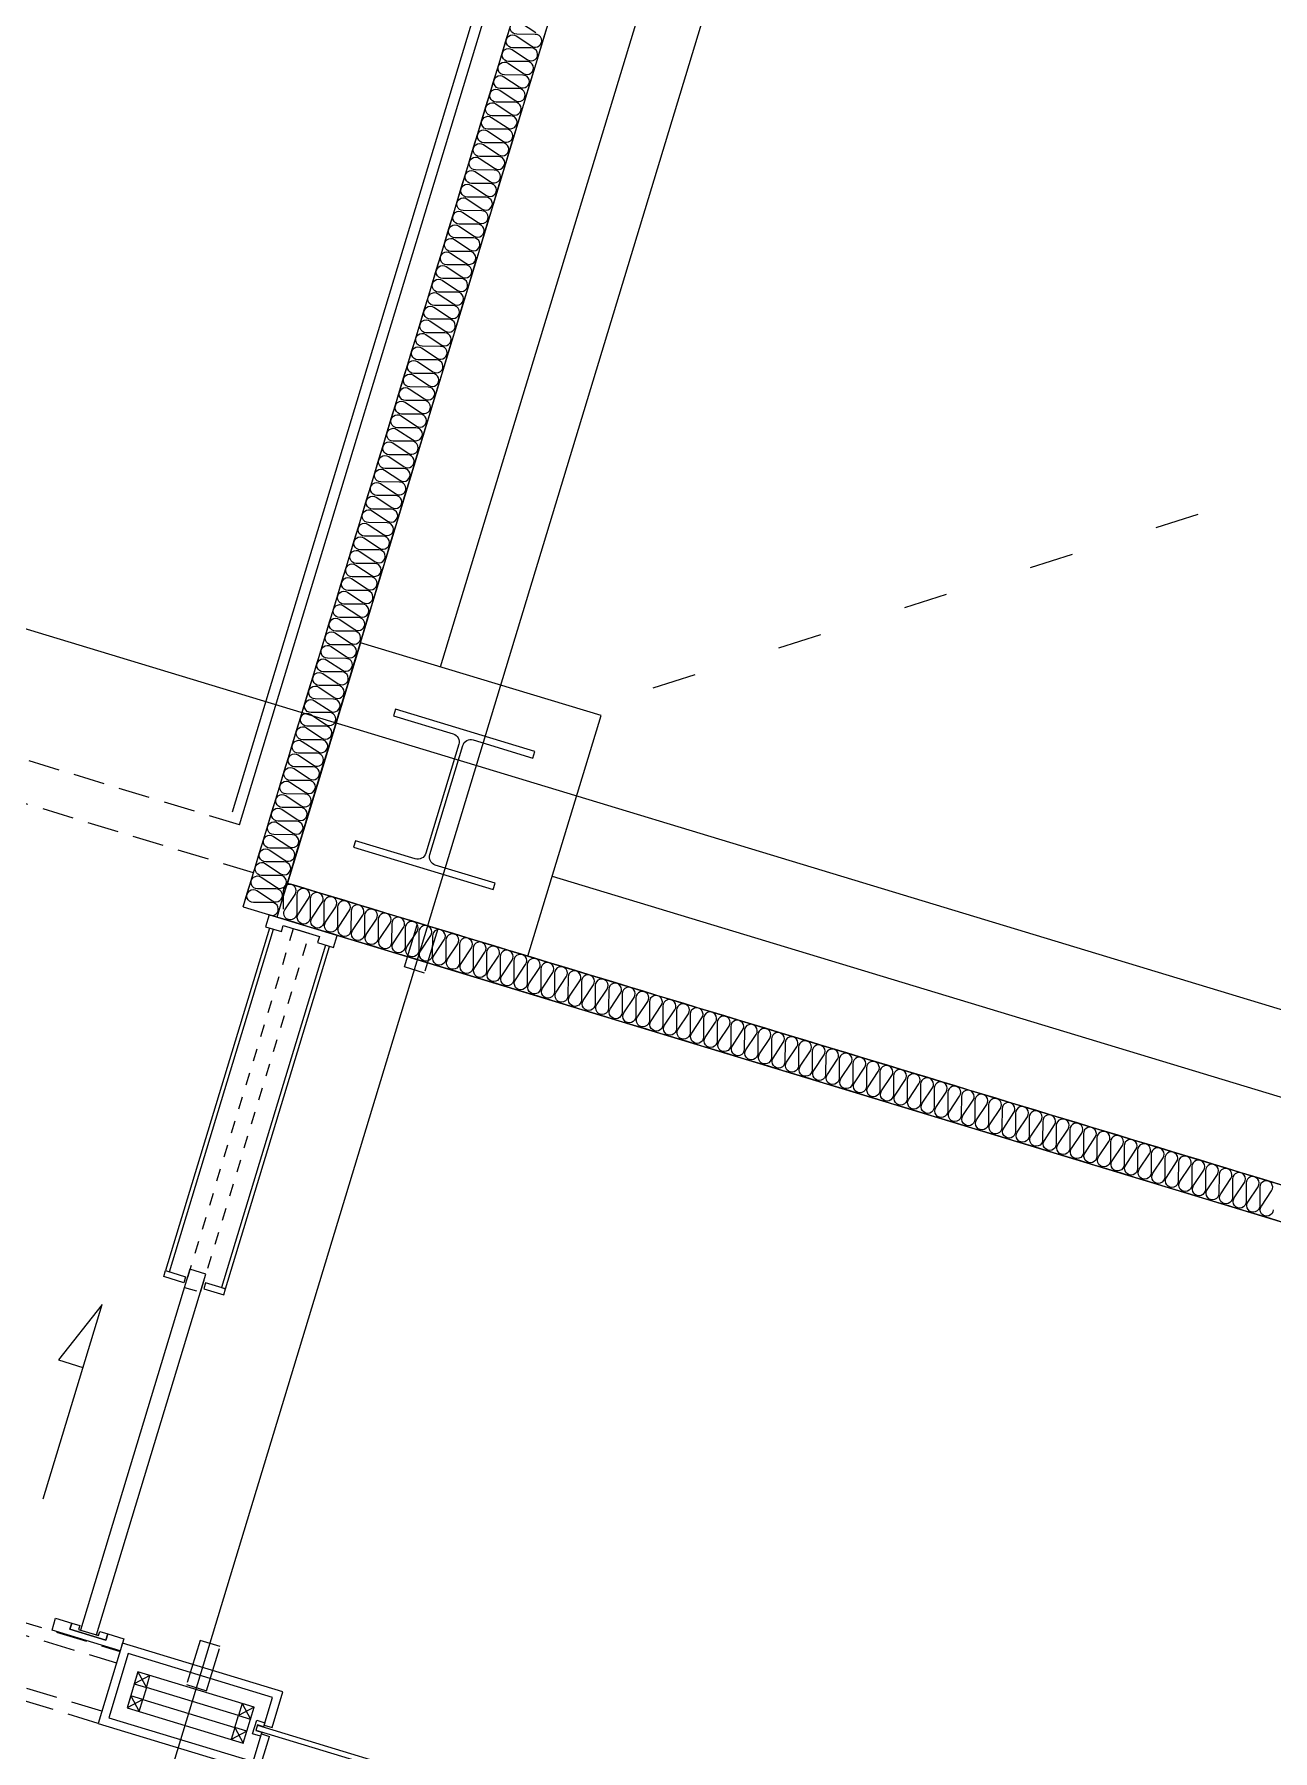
# Model space of a CAD drawing. Header units: metres. Extents: x 854089 to 1083578, y 553449 to 701949.
# Drawn here: x 916339 to 919296, y 605394 to 609490 of the extents above; entities that cross this region are included whole.
import ezdxf

# ---------------------------------------------------------------- set-up
doc = ezdxf.new("R2010")
doc.units = ezdxf.units.M
doc.header["$LTSCALE"] = 300
for name, pattern in [('CENTER', [50.8, 31.75, -6.35, 6.35, -6.35]), ('HID1', [0.375, 0.25, -0.125]), ('HIDDEN', [2, 1, -1]), ('HIDDEN-1', [1.4, 0.35, -0.7, 0.35]), ('업무시설_xr-base$0$CONTINOUS', [0])]:
    doc.linetypes.add(name, pattern=pattern)
for name, color, linetype in [('A-CEN-1', 1, 'Continuous'), ('A-CON', 2, 'Continuous'), ('A-HAT-1', 9, 'Continuous'), ('A-WAL-BLK', 3, 'Continuous'), ('A-WAL-DW', 7, 'Continuous'), ('fire shutter', 2, 'Continuous'), ('IN', 8, 'Continuous'), ('INT', 117, 'Continuous'), ('KUK-DOOR', 4, 'Continuous'), ('KUK-DOOR-FRAME', 4, 'Continuous'), ('KUK-F-DOOR', 4, 'Continuous'), ('KUK-WALL-DRYWALL', 4, 'Continuous'), ('KUK-WALL-FIN 1', 30, 'Continuous'), ('KUK-WALL-FIN2', 31, 'Continuous'), ('KUK-WINDOW', 4, 'Continuous'), ('NP', 171, 'Continuous'), ('STEL', 3, 'Continuous')]:
    doc.layers.add(name, color=color, linetype=linetype)

# ---------------------------------------------------------------- blocks, each defined once
blk = doc.blocks.new('*U25')
at = {"layer": 'IN'}
for points in [[(-83.2, -0.741, -1.344031), (-83.55, -0.741), (-83.4, -0.241, 1.344031), (-83.75, -0.241), (-83.6, -0.741)], [(-82.8, -0.741, -1.344031), (-83.15, -0.741), (-83, -0.241, 1.344031), (-83.35, -0.241), (-83.2, -0.741)], [(-82.4, -0.741, -1.344031), (-82.75, -0.741), (-82.6, -0.241, 1.344031), (-82.95, -0.241), (-82.8, -0.741)], [(-82, -0.741, -1.344031), (-82.35, -0.741), (-82.2, -0.241, 1.344031), (-82.55, -0.241), (-82.4, -0.741)], [(-81.6, -0.741, -1.344031), (-81.95, -0.741), (-81.8, -0.241, 1.344031), (-82.15, -0.241), (-82, -0.741)], [(-81.2, -0.741, -1.344031), (-81.55, -0.741), (-81.4, -0.241, 1.344031), (-81.75, -0.241), (-81.6, -0.741)], [(-80.8, -0.741, -1.344031), (-81.15, -0.741), (-81, -0.241, 1.344031), (-81.35, -0.241), (-81.2, -0.741)], [(-80.4, -0.741, -1.344031), (-80.75, -0.741), (-80.6, -0.241, 1.344031), (-80.95, -0.241), (-80.8, -0.741)], [(-80, -0.741, -1.344031), (-80.35, -0.741), (-80.2, -0.241, 1.344031), (-80.55, -0.241), (-80.4, -0.741)], [(-79.6, -0.741, -1.344031), (-79.95, -0.741), (-79.8, -0.241, 1.344031), (-80.15, -0.241), (-80, -0.741)], [(-79.2, -0.741, -1.344031), (-79.55, -0.741), (-79.4, -0.241, 1.344031), (-79.75, -0.241), (-79.6, -0.741)], [(-78.8, -0.741, -1.344031), (-79.15, -0.741), (-79, -0.241, 1.344031), (-79.35, -0.241), (-79.2, -0.741)], [(-78.4, -0.741, -1.344031), (-78.75, -0.741), (-78.6, -0.241, 1.344031), (-78.95, -0.241), (-78.8, -0.741)], [(-78, -0.741, -1.344031), (-78.35, -0.741), (-78.2, -0.241, 1.344031), (-78.55, -0.241), (-78.4, -0.741)], [(-77.6, -0.741, -1.344031), (-77.95, -0.741), (-77.8, -0.241, 1.344031), (-78.15, -0.241), (-78, -0.741)], [(-77.2, -0.741, -1.344031), (-77.55, -0.741), (-77.4, -0.241, 1.344031), (-77.75, -0.241), (-77.6, -0.741)], [(-76.8, -0.741, -1.344031), (-77.15, -0.741), (-77, -0.241, 1.344031), (-77.35, -0.241), (-77.2, -0.741)], [(-76.4, -0.741, -1.344031), (-76.75, -0.741), (-76.6, -0.241, 1.344031), (-76.95, -0.241), (-76.8, -0.741)], [(-76, -0.741, -1.344031), (-76.35, -0.741), (-76.2, -0.241, 1.344031), (-76.55, -0.241), (-76.4, -0.741)], [(-75.6, -0.741, -1.344031), (-75.95, -0.741), (-75.8, -0.241, 1.344031), (-76.15, -0.241), (-76, -0.741)], [(-75.2, -0.741, -1.344031), (-75.55, -0.741), (-75.4, -0.241, 1.344031), (-75.75, -0.241), (-75.6, -0.741)], [(-74.8, -0.741, -1.344031), (-75.15, -0.741), (-75, -0.241, 1.344031), (-75.35, -0.241), (-75.2, -0.741)], [(-74.4, -0.741, -1.344031), (-74.75, -0.741), (-74.6, -0.241, 1.344031), (-74.95, -0.241), (-74.8, -0.741)], [(-74, -0.741, -1.344031), (-74.35, -0.741), (-74.2, -0.241, 1.344031), (-74.55, -0.241), (-74.4, -0.741)], [(-73.6, -0.741, -1.344031), (-73.95, -0.741), (-73.8, -0.241, 1.344031), (-74.15, -0.241), (-74, -0.741)], [(-73.2, -0.741, -1.344031), (-73.55, -0.741), (-73.4, -0.241, 1.344031), (-73.75, -0.241), (-73.6, -0.741)], [(-72.8, -0.741, -1.344031), (-73.15, -0.741), (-73, -0.241, 1.344031), (-73.35, -0.241), (-73.2, -0.741)], [(-72.4, -0.741, -1.344031), (-72.75, -0.741), (-72.6, -0.241, 1.344031), (-72.95, -0.241), (-72.8, -0.741)], [(-72, -0.741, -1.344031), (-72.35, -0.741), (-72.2, -0.241, 1.344031), (-72.55, -0.241), (-72.4, -0.741)], [(-71.6, -0.741, -1.344031), (-71.95, -0.741), (-71.8, -0.241, 1.344031), (-72.15, -0.241), (-72, -0.741)], [(-71.2, -0.741, -1.344031), (-71.55, -0.741), (-71.4, -0.241, 1.344031), (-71.75, -0.241), (-71.6, -0.741)], [(-70.8, -0.741, -1.344031), (-71.15, -0.741), (-71, -0.241, 1.344031), (-71.35, -0.241), (-71.2, -0.741)], [(-70.4, -0.741, -1.344031), (-70.75, -0.741), (-70.6, -0.241, 1.344031), (-70.95, -0.241), (-70.8, -0.741)], [(-70, -0.741, -1.344031), (-70.35, -0.741), (-70.2, -0.241, 1.344031), (-70.55, -0.241), (-70.4, -0.741)], [(-69.6, -0.741, -1.344031), (-69.95, -0.741), (-69.8, -0.241, 1.344031), (-70.15, -0.241), (-70, -0.741)], [(-69.2, -0.741, -1.344031), (-69.55, -0.741), (-69.4, -0.241, 1.344031), (-69.75, -0.241), (-69.6, -0.741)], [(-68.8, -0.741, -1.344031), (-69.15, -0.741), (-69, -0.241, 1.344031), (-69.35, -0.241), (-69.2, -0.741)], [(-68.4, -0.741, -1.344031), (-68.75, -0.741), (-68.6, -0.241, 1.344031), (-68.95, -0.241), (-68.8, -0.741)], [(-68, -0.741, -1.344031), (-68.35, -0.741), (-68.2, -0.241, 1.344031), (-68.55, -0.241), (-68.4, -0.741)], [(-67.6, -0.741, -1.344031), (-67.95, -0.741), (-67.8, -0.241, 1.344031), (-68.15, -0.241), (-68, -0.741)], [(-67.2, -0.741, -1.344031), (-67.55, -0.741), (-67.4, -0.241, 1.344031), (-67.75, -0.241), (-67.6, -0.741)], [(-66.8, -0.741, -1.344031), (-67.15, -0.741), (-67, -0.241, 1.344031), (-67.35, -0.241), (-67.2, -0.741)], [(-66.4, -0.741, -1.344031), (-66.75, -0.741), (-66.6, -0.241, 1.344031), (-66.95, -0.241), (-66.8, -0.741)], [(-66, -0.741, -1.344031), (-66.35, -0.741), (-66.2, -0.241, 1.344031), (-66.55, -0.241), (-66.4, -0.741)], [(-65.6, -0.741, -1.344031), (-65.95, -0.741), (-65.8, -0.241, 1.344031), (-66.15, -0.241), (-66, -0.741)], [(-65.2, -0.741, -1.344031), (-65.55, -0.741), (-65.4, -0.241, 1.344031), (-65.75, -0.241), (-65.6, -0.741)], [(-64.8, -0.741, -1.344031), (-65.15, -0.741), (-65, -0.241, 1.344031), (-65.35, -0.241), (-65.2, -0.741)], [(-64.4, -0.741, -1.344031), (-64.75, -0.741), (-64.6, -0.241, 1.344031), (-64.95, -0.241), (-64.8, -0.741)], [(-64, -0.741, -1.344031), (-64.35, -0.741), (-64.2, -0.241, 1.344031), (-64.55, -0.241), (-64.4, -0.741)], [(-63.6, -0.741, -1.344031), (-63.95, -0.741), (-63.8, -0.241, 1.344031), (-64.15, -0.241), (-64, -0.741)], [(-63.2, -0.741, -1.344031), (-63.55, -0.741), (-63.4, -0.241, 1.344031), (-63.75, -0.241), (-63.6, -0.741)], [(-62.8, -0.741, -1.344031), (-63.15, -0.741), (-63, -0.241, 1.344031), (-63.35, -0.241), (-63.2, -0.741)], [(-62.4, -0.741, -1.344031), (-62.75, -0.741), (-62.6, -0.241, 1.344031), (-62.95, -0.241), (-62.8, -0.741)], [(-62, -0.741, -1.344031), (-62.35, -0.741), (-62.2, -0.241, 1.344031), (-62.55, -0.241), (-62.4, -0.741)], [(-61.6, -0.741, -1.344031), (-61.95, -0.741), (-61.8, -0.241, 1.344031), (-62.15, -0.241), (-62, -0.741)], [(-61.2, -0.741, -1.344031), (-61.55, -0.741), (-61.4, -0.241, 1.344031), (-61.75, -0.241), (-61.6, -0.741)], [(-60.8, -0.741, -1.344031), (-61.15, -0.741), (-61, -0.241, 1.344031), (-61.35, -0.241), (-61.2, -0.741)], [(-60.4, -0.741, -1.344031), (-60.75, -0.741), (-60.6, -0.241, 1.344031), (-60.95, -0.241), (-60.8, -0.741)], [(-60, -0.741, -1.344031), (-60.35, -0.741), (-60.2, -0.241, 1.344031), (-60.55, -0.241), (-60.4, -0.741)], [(-59.6, -0.741, -1.344031), (-59.95, -0.741), (-59.8, -0.241, 1.344031), (-60.15, -0.241), (-60, -0.741)], [(-59.2, -0.741, -1.344031), (-59.55, -0.741), (-59.4, -0.241, 1.344031), (-59.75, -0.241), (-59.6, -0.741)], [(-58.8, -0.741, -1.344031), (-59.15, -0.741), (-59, -0.241, 1.344031), (-59.35, -0.241), (-59.2, -0.741)], [(-58.4, -0.741, -1.344031), (-58.75, -0.741), (-58.6, -0.241, 1.344031), (-58.95, -0.241), (-58.8, -0.741)], [(-58, -0.741, -1.344031), (-58.35, -0.741), (-58.2, -0.241, 1.344031), (-58.55, -0.241), (-58.4, -0.741)], [(-57.6, -0.741, -1.344031), (-57.95, -0.741), (-57.8, -0.241, 1.344031), (-58.15, -0.241), (-58, -0.741)], [(-57.2, -0.741, -1.344031), (-57.55, -0.741), (-57.4, -0.241, 1.344031), (-57.75, -0.241), (-57.6, -0.741)], [(-56.8, -0.741, -1.344031), (-57.15, -0.741), (-57, -0.241, 1.344031), (-57.35, -0.241), (-57.2, -0.741)], [(-56.4, -0.741, -1.344031), (-56.75, -0.741), (-56.6, -0.241, 1.344031), (-56.95, -0.241), (-56.8, -0.741)], [(-56, -0.741, -1.344031), (-56.35, -0.741), (-56.2, -0.241, 1.344031), (-56.55, -0.241), (-56.4, -0.741)], [(-55.6, -0.741, -1.344031), (-55.95, -0.741), (-55.8, -0.241, 1.344031), (-56.15, -0.241), (-56, -0.741)], [(-55.2, -0.741, -1.344031), (-55.55, -0.741), (-55.4, -0.241, 1.344031), (-55.75, -0.241), (-55.6, -0.741)], [(-54.8, -0.741, -1.344031), (-55.15, -0.741), (-55, -0.241, 1.344031), (-55.35, -0.241), (-55.2, -0.741)], [(-54.4, -0.741, -1.344031), (-54.75, -0.741), (-54.6, -0.241, 1.344031), (-54.95, -0.241), (-54.8, -0.741)]]:
    blk.add_lwpolyline(points, format="xyb", dxfattribs=at)
at = {"layer": 'NP'}
for p, q in [((-83.2, 0), (-83.6, 0)), ((-82.8, 0), (-83.2, 0)), ((-82.4, 0), (-82.8, 0)), ((-82, 0), (-82.4, 0)), ((-81.6, 0), (-82, 0)), ((-81.2, 0), (-81.6, 0)), ((-80.8, 0), (-81.2, 0)), ((-80.4, 0), (-80.8, 0)), ((-80, 0), (-80.4, 0)), ((-79.6, 0), (-80, 0)), ((-79.2, 0), (-79.6, 0)), ((-78.8, 0), (-79.2, 0)), ((-78.4, 0), (-78.8, 0)), ((-78, 0), (-78.4, 0)), ((-77.6, 0), (-78, 0)), ((-77.2, 0), (-77.6, 0)), ((-76.8, 0), (-77.2, 0)), ((-76.4, 0), (-76.8, 0)), ((-76, 0), (-76.4, 0)), ((-75.6, 0), (-76, 0)), ((-75.2, 0), (-75.6, 0)), ((-74.8, 0), (-75.2, 0)), ((-74.4, 0), (-74.8, 0)), ((-74, 0), (-74.4, 0)), ((-73.6, 0), (-74, 0)), ((-73.2, 0), (-73.6, 0)), ((-72.8, 0), (-73.2, 0)), ((-72.4, 0), (-72.8, 0)), ((-72, 0), (-72.4, 0)), ((-71.6, 0), (-72, 0)), ((-71.2, 0), (-71.6, 0)), ((-70.8, 0), (-71.2, 0)), ((-70.4, 0), (-70.8, 0)), ((-70, 0), (-70.4, 0)), ((-69.6, 0), (-70, 0)), ((-69.2, 0), (-69.6, 0)), ((-68.8, 0), (-69.2, 0)), ((-68.4, 0), (-68.8, 0)), ((-68, 0), (-68.4, 0)), ((-67.6, 0), (-68, 0)), ((-67.2, 0), (-67.6, 0)), ((-66.8, 0), (-67.2, 0)), ((-66.4, 0), (-66.8, 0)), ((-66, 0), (-66.4, 0)), ((-65.6, 0), (-66, 0)), ((-65.2, 0), (-65.6, 0)), ((-64.8, 0), (-65.2, 0)), ((-64.4, 0), (-64.8, 0)), ((-64, 0), (-64.4, 0)), ((-63.6, 0), (-64, 0)), ((-63.2, 0), (-63.6, 0)), ((-62.8, 0), (-63.2, 0)), ((-62.4, 0), (-62.8, 0)), ((-62, 0), (-62.4, 0)), ((-61.6, 0), (-62, 0)), ((-61.2, 0), (-61.6, 0)), ((-60.8, 0), (-61.2, 0)), ((-60.4, 0), (-60.8, 0)), ((-60, 0), (-60.4, 0)), ((-59.6, 0), (-60, 0)), ((-59.2, 0), (-59.6, 0)), ((-58.8, 0), (-59.2, 0)), ((-58.4, 0), (-58.8, 0)), ((-58, 0), (-58.4, 0)), ((-57.6, 0), (-58, 0)), ((-57.2, 0), (-57.6, 0)), ((-56.8, 0), (-57.2, 0)), ((-56.4, 0), (-56.8, 0)), ((-56, 0), (-56.4, 0)), ((-55.6, 0), (-56, 0)), ((-55.2, 0), (-55.6, 0)), ((-54.8, 0), (-55.2, 0)), ((-54.4, 0), (-54.8, 0)), ((-83.2, -1), (-83.6, -1)), ((-82.8, -1), (-83.2, -1)), ((-82.4, -1), (-82.8, -1)), ((-82, -1), (-82.4, -1)), ((-81.6, -1), (-82, -1)), ((-81.2, -1), (-81.6, -1)), ((-80.8, -1), (-81.2, -1)), ((-80.4, -1), (-80.8, -1)), ((-80, -1), (-80.4, -1)), ((-79.6, -1), (-80, -1)), ((-79.2, -1), (-79.6, -1)), ((-78.8, -1), (-79.2, -1)), ((-78.4, -1), (-78.8, -1)), ((-78, -1), (-78.4, -1)), ((-77.6, -1), (-78, -1)), ((-77.2, -1), (-77.6, -1)), ((-76.8, -1), (-77.2, -1)), ((-76.4, -1), (-76.8, -1)), ((-76, -1), (-76.4, -1)), ((-75.6, -1), (-76, -1)), ((-75.2, -1), (-75.6, -1)), ((-74.8, -1), (-75.2, -1)), ((-74.4, -1), (-74.8, -1)), ((-74, -1), (-74.4, -1)), ((-73.6, -1), (-74, -1)), ((-73.2, -1), (-73.6, -1)), ((-72.8, -1), (-73.2, -1)), ((-72.4, -1), (-72.8, -1)), ((-72, -1), (-72.4, -1)), ((-71.6, -1), (-72, -1)), ((-71.2, -1), (-71.6, -1)), ((-70.8, -1), (-71.2, -1)), ((-70.4, -1), (-70.8, -1)), ((-70, -1), (-70.4, -1)), ((-69.6, -1), (-70, -1)), ((-69.2, -1), (-69.6, -1)), ((-68.8, -1), (-69.2, -1)), ((-68.4, -1), (-68.8, -1)), ((-68, -1), (-68.4, -1)), ((-67.6, -1), (-68, -1)), ((-67.2, -1), (-67.6, -1)), ((-66.8, -1), (-67.2, -1)), ((-66.4, -1), (-66.8, -1)), ((-66, -1), (-66.4, -1)), ((-65.6, -1), (-66, -1)), ((-65.2, -1), (-65.6, -1)), ((-64.8, -1), (-65.2, -1)), ((-64.4, -1), (-64.8, -1)), ((-64, -1), (-64.4, -1)), ((-63.6, -1), (-64, -1)), ((-63.2, -1), (-63.6, -1)), ((-62.8, -1), (-63.2, -1)), ((-62.4, -1), (-62.8, -1)), ((-62, -1), (-62.4, -1)), ((-61.6, -1), (-62, -1)), ((-61.2, -1), (-61.6, -1)), ((-60.8, -1), (-61.2, -1)), ((-60.4, -1), (-60.8, -1)), ((-60, -1), (-60.4, -1)), ((-59.6, -1), (-60, -1)), ((-59.2, -1), (-59.6, -1)), ((-58.8, -1), (-59.2, -1)), ((-58.4, -1), (-58.8, -1)), ((-58, -1), (-58.4, -1)), ((-57.6, -1), (-58, -1)), ((-57.2, -1), (-57.6, -1)), ((-56.8, -1), (-57.2, -1)), ((-56.4, -1), (-56.8, -1)), ((-56, -1), (-56.4, -1)), ((-55.6, -1), (-56, -1)), ((-55.2, -1), (-55.6, -1)), ((-54.8, -1), (-55.2, -1)), ((-54.4, -1), (-54.8, -1)), ((-54, -1), (-54.4, -1))]:
    blk.add_line(p, q, dxfattribs=at)

msp = doc.modelspace()

# ---------------------------------------------------------------- linework, layer by layer
at = {"layer": 'A-CEN-1', "linetype": 'CENTER'}
msp.add_line((911636.7, 588769.8), (920093.2, 616638.4), dxfattribs=at)
at = {"layer": 'A-CEN-1', "linetype": 'Continuous'}
msp.add_line((912143.4, 609338.9), (962541.5, 594046), dxfattribs=at)
at = {"layer": 'A-CON', "elevation": 0}
msp.add_lwpolyline([(917692.1, 607864.2), (917117.9, 608038.4), (916943.7, 607464.3), (917517.8, 607290.1)], close=True, dxfattribs=at)
at = {"layer": 'A-HAT-1', "color": 8, "linetype": 'HIDDEN-1'}
msp.add_line((917816.8, 607930.9, 0), (923195.5, 609642.8, 0), dxfattribs=at)
at = {"layer": 'A-WAL-BLK'}
for p, q in [((917117.9, 608038.4, 0), (919121.4, 614641.2, 0)), ((917309.2, 607980.4, 0), (918267.4, 611138.2, 0)), ((917575.9, 607481.4, 0), (922121.2, 606102.2, 0)), ((917517.8, 607290.1, 0), (922063.1, 605910.8, 0))]:
    msp.add_line(p, q, dxfattribs=at)
at = {"layer": 'A-WAL-DW'}
for q in [(919149.2, 615025.7, 0), (923694.1, 605327.5, 0)]:
    msp.add_line((916837.8, 607408, 0), q, dxfattribs=at)
at = {"layer": 'A-WAL-DW', "color": 251, "linetype": 'HID1'}
for p, q in [((916862.4, 607489, 0), (911968.4, 608974, 0)), ((916829.1, 607603.6, 0), (914118.4, 608426.1, 0)), ((910118.3, 607549.8, 0), (916535.7, 605603.2, 0)), ((910148.3, 607572.1, 0), (916544.1, 605630.7, 0)), ((916492, 605459, 0), (909924.2, 607451.8, 0)), ((916500.7, 605487.7, 0), (909945.1, 607476.8, 0))]:
    msp.add_line(p, q, dxfattribs=at)
at = {"layer": 'fire shutter', "linetype": 'HIDDEN-1'}
for points in [[(917270.4, 607249.8), (917222.6, 607264.3), (917254.5, 607369.6), (917302.4, 607355.1)], [(916782.6, 605642.2), (916734.8, 605656.7), (916702.8, 605551.5), (916750.7, 605536.9)]]:
    msp.add_lwpolyline(points, close=True, dxfattribs=at)
at = {"layer": 'IN', "elevation": 0}
for points in [[(917526.6, 609462, 1.344031), (917535.2, 609490.4), (917491, 609490.5, -1.344031), (917499.6, 609518.8), (917536.4, 609494.4)], [(917516.8, 609429.7, 1.344031), (917525.4, 609458), (917481.2, 609458.1, -1.344031), (917489.8, 609486.5), (917526.6, 609462)], [(917497.1, 609364.9, 1.344031), (917505.7, 609393.2), (917461.6, 609393.4, -1.344031), (917470.2, 609421.7), (917507, 609397.3)], [(917507, 609397.3, 1.344031), (917515.6, 609425.6), (917471.4, 609425.7, -1.344031), (917480, 609454.1), (917516.8, 609429.7)], [(917487.3, 609332.5, 1.344031), (917495.9, 609360.8), (917451.7, 609361, -1.344031), (917460.3, 609389.3), (917497.1, 609364.9)], [(917477.5, 609300.1, 1.344031), (917486.1, 609328.5), (917441.9, 609328.6, -1.344031), (917450.5, 609356.9), (917487.3, 609332.5)], [(917457.8, 609235.4, 1.344031), (917466.4, 609263.7), (917422.3, 609263.9, -1.344031), (917430.9, 609292.2), (917467.7, 609267.8)], [(917467.7, 609267.8, 1.344031), (917476.3, 609296.1), (917432.1, 609296.2, -1.344031), (917440.7, 609324.6), (917477.5, 609300.1)], [(917448, 609203, 1.344031), (917456.6, 609231.3), (917412.4, 609231.5, -1.344031), (917421, 609259.8), (917457.8, 609235.4)], [(917438.2, 609170.6, 1.344031), (917446.8, 609199), (917402.6, 609199.1, -1.344031), (917411.2, 609227.4), (917448, 609203)], [(917428.4, 609138.2, 1.344031), (917436.9, 609166.6), (917392.8, 609166.7, -1.344031), (917401.4, 609195), (917438.2, 609170.6)], [(917408.7, 609073.5, 1.344031), (917417.3, 609101.8), (917373.1, 609102, -1.344031), (917381.7, 609130.3), (917418.5, 609105.9)], [(917418.5, 609105.9, 1.344031), (917427.1, 609134.2), (917383, 609134.3, -1.344031), (917391.6, 609162.7), (917428.4, 609138.2)], [(917398.9, 609041.1, 1.344031), (917407.5, 609069.4), (917363.3, 609069.6, -1.344031), (917371.9, 609097.9), (917408.7, 609073.5)], [(917389, 609008.7, 1.344031), (917397.6, 609037.1), (917353.5, 609037.2, -1.344031), (917362.1, 609065.5), (917398.9, 609041.1)], [(917379.2, 608976.4, 1.344031), (917387.8, 609004.7), (917343.7, 609004.8, -1.344031), (917352.3, 609033.2), (917389, 609008.7)], [(917359.6, 608911.6, 1.344031), (917368.2, 608939.9), (917324, 608940.1, -1.344031), (917332.6, 608968.4), (917369.4, 608944)], [(917369.4, 608944, 1.344031), (917378, 608972.3), (917333.8, 608972.4, -1.344031), (917342.4, 609000.8), (917379.2, 608976.4)], [(917349.7, 608879.2, 1.344031), (917358.3, 608907.6), (917314.2, 608907.7, -1.344031), (917322.8, 608936), (917359.6, 608911.6)], [(917339.9, 608846.8, 1.344031), (917348.5, 608875.2), (917304.4, 608875.3, -1.344031), (917313, 608903.6), (917349.7, 608879.2)], [(917330.1, 608814.5, 1.344031), (917338.7, 608842.8), (917294.5, 608842.9, -1.344031), (917303.1, 608871.3), (917339.9, 608846.8)], [(917310.4, 608749.7, 1.344031), (917319, 608778), (917274.9, 608778.2, -1.344031), (917283.5, 608806.5), (917320.3, 608782.1)], [(917320.3, 608782.1, 1.344031), (917328.9, 608810.4), (917284.7, 608810.6, -1.344031), (917293.3, 608838.9), (917330.1, 608814.5)], [(917300.6, 608717.3, 1.344031), (917309.2, 608745.7), (917265.1, 608745.8, -1.344031), (917273.7, 608774.1), (917310.4, 608749.7)], [(917290.8, 608684.9, 1.344031), (917299.4, 608713.3), (917255.2, 608713.4, -1.344031), (917263.8, 608741.8), (917300.6, 608717.3)], [(917281, 608652.6, 1.344031), (917289.6, 608680.9), (917245.4, 608681, -1.344031), (917254, 608709.4), (917290.8, 608684.9)], [(917261.3, 608587.8, 1.344031), (917269.9, 608616.1), (917225.8, 608616.3, -1.344031), (917234.4, 608644.6), (917271.1, 608620.2)], [(917271.1, 608620.2, 1.344031), (917279.7, 608648.5), (917235.6, 608648.7, -1.344031), (917244.2, 608677), (917281, 608652.6)], [(917251.5, 608555.4, 1.344031), (917260.1, 608583.8), (917215.9, 608583.9, -1.344031), (917224.5, 608612.2), (917261.3, 608587.8)], [(917241.7, 608523.1, 1.344031), (917250.3, 608551.4), (917206.1, 608551.5, -1.344031), (917214.7, 608579.9), (917251.5, 608555.4)], [(917222, 608458.3, 1.344031), (917230.6, 608486.6), (917186.5, 608486.8, -1.344031), (917195.1, 608515.1), (917231.8, 608490.7)], [(917231.8, 608490.7, 1.344031), (917240.4, 608519), (917196.3, 608519.1, -1.344031), (917204.9, 608547.5), (917241.7, 608523.1)], [(917212.2, 608425.9, 1.344031), (917220.8, 608454.3), (917176.6, 608454.4, -1.344031), (917185.2, 608482.7), (917222, 608458.3)], [(917202.4, 608393.5, 1.344031), (917211, 608421.9), (917166.8, 608422, -1.344031), (917175.4, 608450.3), (917212.2, 608425.9)], [(917192.5, 608361.2, 1.344031), (917201.1, 608389.5), (917157, 608389.6, -1.344031), (917165.6, 608418), (917202.4, 608393.5)], [(917172.9, 608296.4, 1.344031), (917181.5, 608324.7), (917137.3, 608324.9, -1.344031), (917145.9, 608353.2), (917182.7, 608328.8)], [(917182.7, 608328.8, 1.344031), (917191.3, 608357.1), (917147.2, 608357.3, -1.344031), (917155.7, 608385.6), (917192.5, 608361.2)], [(917163.1, 608264, 1.344031), (917171.7, 608292.4), (917127.5, 608292.5, -1.344031), (917136.1, 608320.8), (917172.9, 608296.4)], [(917153.2, 608231.7, 1.344031), (917161.8, 608260), (917117.7, 608260.1, -1.344031), (917126.3, 608288.5), (917163.1, 608264)], [(917143.4, 608199.3, 1.344031), (917152, 608227.6), (917107.8, 608227.7, -1.344031), (917116.4, 608256.1), (917153.2, 608231.7)], [(917123.8, 608134.5, 1.344031), (917132.4, 608162.8), (917088.2, 608163, -1.344031), (917096.8, 608191.3), (917133.6, 608166.9)], [(917133.6, 608166.9, 1.344031), (917142.2, 608195.2), (917098, 608195.4, -1.344031), (917106.6, 608223.7), (917143.4, 608199.3)], [(917113.9, 608102.1, 1.344031), (917122.5, 608130.5), (917078.4, 608130.6, -1.344031), (917087, 608158.9), (917123.8, 608134.5)], [(917104.1, 608069.8, 1.344031), (917112.7, 608098.1), (917068.5, 608098.2, -1.344031), (917077.1, 608126.6), (917113.9, 608102.1)], [(917094.3, 608037.4, 1.344031), (917102.9, 608065.7), (917058.7, 608065.9, -1.344031), (917067.3, 608094.2), (917104.1, 608069.8)], [(917074.6, 607972.6, 1.344031), (917083.2, 608001), (917039.1, 608001.1, -1.344031), (917047.7, 608029.4), (917084.5, 608005)], [(917084.5, 608005, 1.344031), (917093.1, 608033.3), (917048.9, 608033.5, -1.344031), (917057.5, 608061.8), (917094.3, 608037.4)], [(917064.8, 607940.2, 1.344031), (917073.4, 607968.6), (917029.2, 607968.7, -1.344031), (917037.8, 607997), (917074.6, 607972.6)], [(917055, 607907.9, 1.344031), (917063.6, 607936.2), (917019.4, 607936.3, -1.344031), (917028, 607964.7), (917064.8, 607940.2)], [(917035.3, 607843.1, 1.344031), (917043.9, 607871.4), (916999.8, 607871.6, -1.344031), (917008.4, 607899.9), (917045.2, 607875.5)], [(917045.2, 607875.5, 1.344031), (917053.8, 607903.8), (917009.6, 607904, -1.344031), (917018.2, 607932.3), (917055, 607907.9)], [(917025.5, 607810.7, 1.344031), (917034.1, 607839.1), (916989.9, 607839.2, -1.344031), (916998.5, 607867.5), (917035.3, 607843.1)], [(917015.7, 607778.4, 1.344031), (917024.3, 607806.7), (916980.1, 607806.8, -1.344031), (916988.7, 607835.2), (917025.5, 607810.7)], [(917005.9, 607746, 1.344031), (917014.4, 607774.3), (916970.3, 607774.4, -1.344031), (916978.9, 607802.8), (917015.7, 607778.4)], [(916986.2, 607681.2, 1.344031), (916994.8, 607709.5), (916950.6, 607709.7, -1.344031), (916959.2, 607738), (916996, 607713.6)], [(916996, 607713.6, 1.344031), (917004.6, 607741.9), (916960.5, 607742.1, -1.344031), (916969.1, 607770.4), (917005.9, 607746)], [(916976.4, 607648.8, 1.344031), (916985, 607677.2), (916940.8, 607677.3, -1.344031), (916949.4, 607705.6), (916986.2, 607681.2)], [(916966.5, 607616.5, 1.344031), (916975.1, 607644.8), (916931, 607644.9, -1.344031), (916939.6, 607673.3), (916976.4, 607648.8)], [(916956.7, 607584.1, 1.344031), (916965.3, 607612.4), (916921.2, 607612.6, -1.344031), (916929.8, 607640.9), (916966.5, 607616.5)], [(916937.1, 607519.3, 1.344031), (916945.7, 607547.7), (916901.5, 607547.8, -1.344031), (916910.1, 607576.1), (916946.9, 607551.7)], [(916946.9, 607551.7, 1.344031), (916955.5, 607580), (916911.3, 607580.2, -1.344031), (916919.9, 607608.5), (916956.7, 607584.1)], [(916927.2, 607486.9, 1.344031), (916935.8, 607515.3), (916891.7, 607515.4, -1.344031), (916900.3, 607543.8), (916937.1, 607519.3)], [(916917.4, 607454.6, 1.344031), (916926, 607482.9), (916881.9, 607483, -1.344031), (916890.5, 607511.4), (916927.2, 607486.9)], [(916907.6, 607422.2, 1.344031), (916916.2, 607450.5), (916872, 607450.7, -1.344031), (916880.6, 607479), (916917.4, 607454.6)], [(916897.8, 607389.8, 1.344031), (916906.4, 607418.1), (916862.2, 607418.3, -1.344031), (916870.8, 607446.6), (916907.6, 607422.2)]]:
    msp.add_lwpolyline(points, format="xyb", dxfattribs=at)
at = {"layer": 'INT', "linetype": 'HID1', "ltscale": 3}
msp.add_line((916547.1, 605640.9, 0), (916550, 605650.4, 0), dxfattribs=at)
at = {"layer": 'KUK-DOOR', "color": 5, "linetype": 'HIDDEN', "ltscale": 0.1, "elevation": 0}
msp.add_lwpolyline([(916697.8, 606499.7), (916736.1, 606488.1), (916995.8, 607344), (916957.5, 607355.6)], close=True, dxfattribs=at)
at = {"layer": 'KUK-DOOR', "color": 1, "linetype": '업무시설_xr-base$0$CONTINOUS', "elevation": 0}
msp.add_lwpolyline([(916360.3, 605995.1), (916501, 606458.9), (916397.1, 606326.3), (916455.4, 606308.6)], dxfattribs=at)
at = {"layer": 'KUK-DOOR-FRAME', "elevation": 0}
for points in [[(917062.4, 607339.8), (916899.8, 607389.2), (916891.1, 607360.5), (916929.3, 607348.9), (916933.7, 607363.2), (917019.8, 607337.1), (917015.5, 607322.8), (917053.7, 607311.1), (917062.4, 607339.8)], [(916544.2, 605631.9), (916381.5, 605681.3), (916390.2, 605710), (916428.5, 605698.4), (916424.1, 605684), (916510.3, 605657.9), (916514.6, 605672.3), (916552.9, 605660.7), (916544.2, 605631.9)], [(916510.3, 605657.9), (916424.1, 605684), (916428.5, 605698.4), (916447.6, 605692.6), (916444.7, 605683), (916492.6, 605668.5), (916495.5, 605678.1), (916514.6, 605672.3), (916510.3, 605657.9)]]:
    msp.add_lwpolyline(points, dxfattribs=at)
for points in [[(916695.9, 606510.8), (916648.1, 606525.3), (916652.4, 606539.6), (916700.3, 606525.1)], [(916743.8, 606496.2), (916791.6, 606481.7), (916796, 606496.1), (916748.1, 606510.6)]]:
    msp.add_lwpolyline(points, close=True, dxfattribs=at)
at = {"layer": 'KUK-F-DOOR', "color": 4, "ltscale": 30, "elevation": 0}
msp.add_lwpolyline([(916449.5, 605681.6), (916487.8, 605670), (916749.1, 606531.2), (916710.9, 606542.8)], close=True, dxfattribs=at)
at = {"layer": 'KUK-WALL-DRYWALL'}
msp.add_line((916829.1, 607603.6, 0), (919087, 615044.5, 0), dxfattribs=at)
at = {"layer": 'KUK-WALL-FIN 1', "linetype": '업무시설_xr-base$0$CONTINOUS'}
msp.add_line((916812.4, 607634.7, 0), (919070.3, 615075.7, 0), dxfattribs=at)
at = {"layer": 'KUK-WALL-FIN2', "linetype": '업무시설_xr-base$0$CONTINOUS'}
for p, q in [((916887.9, 605454.9, 0), (916907, 605449.1, 0)), ((916881.5, 605433.8, 0), (916900.6, 605428, 0))]:
    msp.add_line(p, q, dxfattribs=at)
at = {"layer": 'KUK-WALL-FIN2', "linetype": '업무시설_xr-base$0$CONTINOUS', "elevation": 0}
for points in [[(916550, 605650.4), (916492, 605459), (916874.8, 605342.8), (916900.6, 605428)], [(916907, 605449.1), (916932.9, 605534.2), (916549.8, 605650.5)], [(916887.9, 605454.9), (916907.9, 605520.9), (916563.4, 605625.5), (916516.9, 605472.3), (916861.5, 605367.8), (916881.5, 605433.8)]]:
    msp.add_lwpolyline(points, dxfattribs=at)
at = {"layer": 'KUK-WALL-FIN2', "color": 1, "linetype": '업무시설_xr-base$0$CONTINOUS', "elevation": 0}
for points in [[(916586.7, 605581.8), (916560.6, 605495.7), (916838.1, 605411.4), (916864.3, 605497.6)], [(916606.7, 605544.4), (916598, 605515.7), (916818.1, 605448.9), (916826.8, 605477.6)]]:
    msp.add_lwpolyline(points, close=True, dxfattribs=at)
for points in [[(916586.7, 605581.8), (916578, 605553.1), (916606.7, 605544.4), (916615.4, 605573.1), (916586.7, 605581.8), (916606.7, 605544.4), (916615.4, 605573.1), (916578, 605553.1)], [(916569.3, 605524.4), (916560.6, 605495.7), (916589.3, 605487), (916598, 605515.7), (916569.3, 605524.4), (916589.3, 605487), (916598, 605515.7), (916560.6, 605495.7)], [(916835.6, 605506.3), (916826.8, 605477.6), (916855.5, 605468.9), (916864.3, 605497.6), (916835.6, 605506.3), (916855.5, 605468.9), (916864.3, 605497.6), (916826.8, 605477.6)], [(916818.1, 605448.9), (916809.4, 605420.2), (916838.1, 605411.4), (916846.8, 605440.2), (916818.1, 605448.9), (916838.1, 605411.4), (916846.8, 605440.2), (916809.4, 605420.2)]]:
    msp.add_lwpolyline(points, dxfattribs=at)
at = {"layer": 'KUK-WALL-FIN2', "color": 6, "linetype": '업무시설_xr-base$0$CONTINOUS', "elevation": 0}
msp.add_lwpolyline([(916889.4, 605460.6), (916886.5, 605451), (916872.2, 605455.4), (916868.1, 605442), (916882.5, 605437.6), (916879.6, 605428.1), (916860.4, 605433.9), (916870.2, 605466.4), (916889.4, 605460.6)], dxfattribs=at)
at = {"layer": 'KUK-WINDOW', "linetype": '업무시설_xr-base$0$CONTINOUS'}
for p, q in [((916871.9, 605454.4, 0), (917512.7, 605260, 0)), ((916868.4, 605442.9, 0), (917509.2, 605248.5, 0))]:
    msp.add_line(p, q, dxfattribs=at)
at = {"layer": 'KUK-WINDOW', "linetype": '업무시설_xr-base$0$CONTINOUS', "elevation": 0}
for points in [[(916923.1, 607397.4), (916943.5, 607464.3)], [(916900.5, 607357.2), (916652.4, 606539.6), (916662, 606536.7), (916910.1, 607354.3)], [(917034.5, 607316.6), (916786.4, 606499), (916796, 606496.1), (917044, 607313.6)]]:
    msp.add_lwpolyline(points, dxfattribs=at)
at = {"layer": 'NP'}
for p, q in [((917466.6, 609480.2, 0), (917476.5, 609512.6, 0)), ((917557.4, 609488, 0), (917567.2, 609520.4, 0)), ((917456.8, 609447.9, 0), (917466.6, 609480.2, 0)), ((917547.6, 609455.7, 0), (917557.4, 609488, 0)), ((917447, 609415.5, 0), (917456.8, 609447.9, 0)), ((917527.9, 609390.9, 0), (917537.8, 609423.3, 0)), ((917537.8, 609423.3, 0), (917547.6, 609455.7, 0)), ((917427.3, 609350.7, 0), (917437.2, 609383.1, 0)), ((917437.2, 609383.1, 0), (917447, 609415.5, 0)), ((917518.1, 609358.5, 0), (917527.9, 609390.9, 0)), ((917417.5, 609318.3, 0), (917427.3, 609350.7, 0)), ((917508.3, 609326.2, 0), (917518.1, 609358.5, 0)), ((917407.7, 609286, 0), (917417.5, 609318.3, 0)), ((917498.5, 609293.8, 0), (917508.3, 609326.2, 0)), ((917388, 609221.2, 0), (917397.9, 609253.6, 0)), ((917397.9, 609253.6, 0), (917407.7, 609286, 0)), ((917478.8, 609229, 0), (917488.6, 609261.4, 0)), ((917488.6, 609261.4, 0), (917498.5, 609293.8, 0)), ((917378.2, 609188.8, 0), (917388, 609221.2, 0)), ((917469, 609196.6, 0), (917478.8, 609229, 0)), ((917368.4, 609156.4, 0), (917378.2, 609188.8, 0)), ((917459.2, 609164.3, 0), (917469, 609196.6, 0)), ((917358.6, 609124.1, 0), (917368.4, 609156.4, 0)), ((917439.5, 609099.5, 0), (917449.3, 609131.9, 0)), ((917449.3, 609131.9, 0), (917459.2, 609164.3, 0)), ((917338.9, 609059.3, 0), (917348.7, 609091.7, 0)), ((917348.7, 609091.7, 0), (917358.6, 609124.1, 0)), ((917429.7, 609067.1, 0), (917439.5, 609099.5, 0)), ((917329.1, 609026.9, 0), (917338.9, 609059.3, 0)), ((917419.8, 609034.7, 0), (917429.7, 609067.1, 0)), ((917319.3, 608994.6, 0), (917329.1, 609026.9, 0)), ((917410, 609002.4, 0), (917419.8, 609034.7, 0)), ((917309.4, 608962.2, 0), (917319.3, 608994.6, 0)), ((917390.4, 608937.6, 0), (917400.2, 608970, 0)), ((917400.2, 608970, 0), (917410, 609002.4, 0)), ((917289.8, 608897.4, 0), (917299.6, 608929.8, 0)), ((917299.6, 608929.8, 0), (917309.4, 608962.2, 0)), ((917380.5, 608905.2, 0), (917390.4, 608937.6, 0)), ((917279.9, 608865, 0), (917289.8, 608897.4, 0)), ((917370.7, 608872.9, 0), (917380.5, 608905.2, 0)), ((917270.1, 608832.7, 0), (917279.9, 608865, 0)), ((917360.9, 608840.5, 0), (917370.7, 608872.9, 0)), ((917260.3, 608800.3, 0), (917270.1, 608832.7, 0)), ((917341.2, 608775.7, 0), (917351.1, 608808.1, 0)), ((917351.1, 608808.1, 0), (917360.9, 608840.5, 0)), ((917240.6, 608735.5, 0), (917250.5, 608767.9, 0)), ((917250.5, 608767.9, 0), (917260.3, 608800.3, 0)), ((917331.4, 608743.3, 0), (917341.2, 608775.7, 0)), ((917230.8, 608703.1, 0), (917240.6, 608735.5, 0)), ((917321.6, 608711, 0), (917331.4, 608743.3, 0)), ((917221, 608670.8, 0), (917230.8, 608703.1, 0)), ((917311.8, 608678.6, 0), (917321.6, 608711, 0)), ((917211.2, 608638.4, 0), (917221, 608670.8, 0)), ((917292.1, 608613.8, 0), (917301.9, 608646.2, 0)), ((917301.9, 608646.2, 0), (917311.8, 608678.6, 0)), ((917191.5, 608573.6, 0), (917201.3, 608606, 0)), ((917201.3, 608606, 0), (917211.2, 608638.4, 0)), ((917282.3, 608581.4, 0), (917292.1, 608613.8, 0)), ((917181.7, 608541.3, 0), (917191.5, 608573.6, 0)), ((917272.5, 608549.1, 0), (917282.3, 608581.4, 0)), ((917171.9, 608508.9, 0), (917181.7, 608541.3, 0)), ((917252.8, 608484.3, 0), (917262.6, 608516.7, 0)), ((917262.6, 608516.7, 0), (917272.5, 608549.1, 0)), ((917152.2, 608444.1, 0), (917162, 608476.5, 0)), ((917162, 608476.5, 0), (917171.9, 608508.9, 0)), ((917243, 608451.9, 0), (917252.8, 608484.3, 0)), ((917142.4, 608411.7, 0), (917152.2, 608444.1, 0)), ((917233.2, 608419.6, 0), (917243, 608451.9, 0)), ((917132.6, 608379.4, 0), (917142.4, 608411.7, 0)), ((917223.3, 608387.2, 0), (917233.2, 608419.6, 0)), ((917122.7, 608347, 0), (917132.6, 608379.4, 0)), ((917203.7, 608322.4, 0), (917213.5, 608354.8, 0)), ((917213.5, 608354.8, 0), (917223.3, 608387.2, 0)), ((917103.1, 608282.2, 0), (917112.9, 608314.6, 0)), ((917112.9, 608314.6, 0), (917122.7, 608347, 0)), ((917193.9, 608290, 0), (917203.7, 608322.4, 0)), ((917093.3, 608249.9, 0), (917103.1, 608282.2, 0)), ((917184, 608257.7, 0), (917193.9, 608290, 0)), ((917083.4, 608217.5, 0), (917093.3, 608249.9, 0)), ((917174.2, 608225.3, 0), (917184, 608257.7, 0)), ((917073.6, 608185.1, 0), (917083.4, 608217.5, 0)), ((917154.6, 608160.5, 0), (917164.4, 608192.9, 0)), ((917164.4, 608192.9, 0), (917174.2, 608225.3, 0)), ((917054, 608120.3, 0), (917063.8, 608152.7, 0)), ((917063.8, 608152.7, 0), (917073.6, 608185.1, 0)), ((917144.7, 608128.2, 0), (917154.6, 608160.5, 0)), ((917044.1, 608088, 0), (917054, 608120.3, 0)), ((917134.9, 608095.8, 0), (917144.7, 608128.2, 0)), ((917034.3, 608055.6, 0), (917044.1, 608088, 0)), ((917125.1, 608063.4, 0), (917134.9, 608095.8, 0)), ((917024.5, 608023.2, 0), (917034.3, 608055.6, 0)), ((917105.4, 607998.6, 0), (917115.3, 608031, 0)), ((917115.3, 608031, 0), (917125.1, 608063.4, 0)), ((917004.8, 607958.4, 0), (917014.7, 607990.8, 0)), ((917014.7, 607990.8, 0), (917024.5, 608023.2, 0)), ((917095.6, 607966.3, 0), (917105.4, 607998.6, 0)), ((916995, 607926.1, 0), (917004.8, 607958.4, 0)), ((917085.8, 607933.9, 0), (917095.6, 607966.3, 0)), ((916985.2, 607893.7, 0), (916995, 607926.1, 0)), ((917066.1, 607869.1, 0), (917076, 607901.5, 0)), ((917076, 607901.5, 0), (917085.8, 607933.9, 0)), ((916965.5, 607828.9, 0), (916975.4, 607861.3, 0)), ((916975.4, 607861.3, 0), (916985.2, 607893.7, 0)), ((917056.3, 607836.7, 0), (917066.1, 607869.1, 0)), ((916955.7, 607796.6, 0), (916965.5, 607828.9, 0)), ((917046.5, 607804.4, 0), (917056.3, 607836.7, 0)), ((916945.9, 607764.2, 0), (916955.7, 607796.6, 0)), ((917036.6, 607772, 0), (917046.5, 607804.4, 0)), ((916936.1, 607731.8, 0), (916945.9, 607764.2, 0)), ((917017, 607707.2, 0), (917026.8, 607739.6, 0)), ((917026.8, 607739.6, 0), (917036.6, 607772, 0)), ((916916.4, 607667, 0), (916926.2, 607699.4, 0)), ((916926.2, 607699.4, 0), (916936.1, 607731.8, 0)), ((917007.2, 607674.9, 0), (917017, 607707.2, 0)), ((916906.6, 607634.7, 0), (916916.4, 607667, 0)), ((916997.3, 607642.5, 0), (917007.2, 607674.9, 0)), ((916896.7, 607602.3, 0), (916906.6, 607634.7, 0)), ((916987.5, 607610.1, 0), (916997.3, 607642.5, 0)), ((916886.9, 607569.9, 0), (916896.7, 607602.3, 0)), ((916967.9, 607545.3, 0), (916977.7, 607577.7, 0)), ((916977.7, 607577.7, 0), (916987.5, 607610.1, 0)), ((916867.3, 607505.1, 0), (916877.1, 607537.5, 0)), ((916877.1, 607537.5, 0), (916886.9, 607569.9, 0)), ((916958, 607513, 0), (916967.9, 607545.3, 0)), ((916857.4, 607472.8, 0), (916867.3, 607505.1, 0)), ((916948.2, 607480.6, 0), (916958, 607513, 0)), ((916847.6, 607440.4, 0), (916857.4, 607472.8, 0)), ((916938.4, 607448.2, 0), (916948.2, 607480.6, 0)), ((916837.8, 607408, 0), (916847.6, 607440.4, 0)), ((916918.7, 607383.4, 0), (916928.6, 607415.8, 0)), ((916928.6, 607415.8, 0), (916938.4, 607448.2, 0))]:
    msp.add_line(p, q, dxfattribs=at)
at = {"layer": 'STEL', "elevation": 0}
msp.add_lwpolyline([(917339.2, 607820.8, -0.414214), (917352.6, 607795.8), (917273.6, 607535.6, -0.414214), (917248.7, 607522.2), (917106.1, 607565.5), (917101.4, 607550.2), (917434.4, 607449.1), (917439.1, 607464.4), (917296.5, 607507.7, -0.414214), (917283.2, 607532.7), (917362.1, 607792.9, -0.414214), (917387.1, 607806.3), (917529.7, 607763), (917534.3, 607778.3), (917201.3, 607879.4), (917196.7, 607864)], format="xyb", close=True, dxfattribs=at)

# ---------------------------------------------------------------- block references
at = {"layer": 'IN', "xscale": 84.59110329650858, "yscale": 84.59110329650858, "zscale": 84.59110329650858, "rotation": 343.119999786218}
msp.add_blockref('*U25', (923718.6, 605408.5, 0), dxfattribs=at)

doc.saveas('drawing.dxf')
